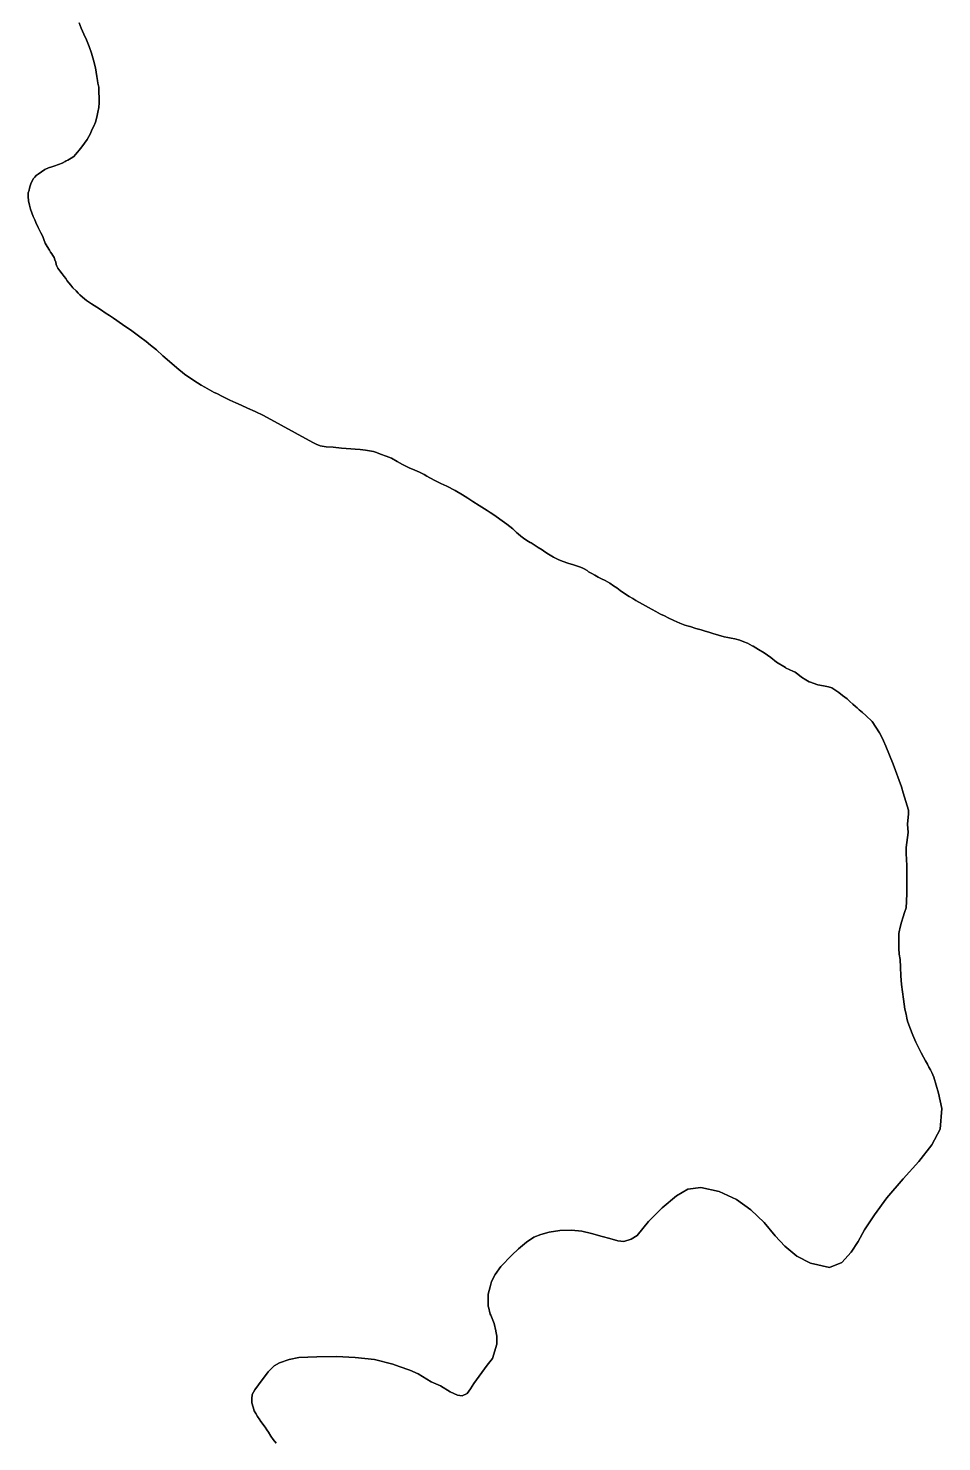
# Model space of a CAD drawing. Header units: inches. Extents: x 11258954 to 11313122, y 3645444 to 3695200.
# Drawn here: x 11282471 to 11284882, y 3671668 to 3675400 of the extents above; entities that cross this region are included whole.
import ezdxf

# ---------------------------------------------------------------- set-up
doc = ezdxf.new("R2010")
doc.units = ezdxf.units.IN
doc.header["$MEASUREMENT"] = 0
doc.layers.add('AnnexationHistory', color=183, linetype='Continuous')

msp = doc.modelspace()

# ---------------------------------------------------------------- linework, layer by layer
at = {"layer": 'AnnexationHistory'}
for points in [[(11283125.1235, 3671663.4755, 0), (11283117.229, 3671673.736, 0), (11283111.229, 3671682.486, 0), (11283105.229, 3671692.736, 0), (11283100.229, 3671699.236, 0), (11283096.229, 3671706.486, 0), (11283090.229, 3671714.486, 0), (11283083.229, 3671723.986, 0), (11283082.229, 3671725.486, 0), (11283076.229, 3671734.736, 0), (11283071.5935, 3671742.349, 0), (11283067.6375, 3671749.0245, 0), (11283064.423, 3671758.915, 0), (11283061.229, 3671770.236, 0), (11283061.229, 3671780.986, 0), (11283062.074, 3671792.665, 0), (11283068.75, 3671804.533, 0), (11283079.0705, 3671818.199, 0), (11283104.3955, 3671852.322, 0), (11283120.151, 3671868.0775, 0), (11283134.4745, 3671875.9555, 0), (11283159.5405, 3671884.5495, 0), (11283185.3225, 3671890.2785, 0), (11283232.5895, 3671891.711, 0), (11283284.1535, 3671893.1435, 0), (11283333.569, 3671890.2785, 0), (11283384.4165, 3671884.5495, 0), (11283433.116, 3671872.3745, 0), (11283450.304, 3671865.929, 0), (11283478.2345, 3671856.619, 0), (11283500.4355, 3671847.3085, 0), (11283534.8115, 3671825.8235, 0), (11283559.1615, 3671815.081, 0), (11283584.227, 3671799.3255, 0), (11283603.5635, 3671790.7315, 0), (11283616.4545, 3671788.583, 0), (11283629.3455, 3671795.0285, 0), (11283637.9395, 3671807.2035, 0), (11283647.25, 3671821.5265, 0), (11283682.342, 3671870.226, 0), (11283696.6655, 3671887.414, 0), (11283708.124, 3671925.371, 0), (11283708.124, 3671946.856, 0), (11283705.2595, 3671959.747, 0), (11283705.2595, 3671960.463, 0), (11283700.246, 3671979.7995, 0), (11283691.652, 3672002.0005, 0), (11283690.22, 3672004.8655, 0), (11283685.923, 3672023.4855, 0), (11283685.2065, 3672024.918, 0), (11283684.4905, 3672057.1455, 0), (11283690.22, 3672076.482, 0), (11283693.8005, 3672090.8055, 0), (11283703.111, 3672109.4255, 0), (11283718.1505, 3672130.1945, 0), (11283747.5135, 3672160.2735, 0), (11283764.7015, 3672176.7455, 0), (11283786.1865, 3672194.6495, 0), (11283805.523, 3672207.5405, 0), (11283824.143, 3672214.702, 0), (11283845.628, 3672221.1475, 0), (11283873.5585, 3672225.4445, 0), (11283905.07, 3672226.161, 0), (11283932.2845, 3672223.296, 0), (11283957.35, 3672217.567, 0), (11283985.2805, 3672209.689, 0), (11284006.0495, 3672203.9595, 0), (11284026.8185, 3672198.2305, 0), (11284043.29, 3672196.798, 0), (11284062.6265, 3672202.5275, 0), (11284077.666, 3672211.8375, 0), (11284107.745, 3672249.078, 0), (11284144.2695, 3672285.6025, 0), (11284181.5105, 3672317.114, 0), (11284211.5895, 3672334.302, 0), (11284245.9655, 3672338.599, 0), (11284294.6645, 3672328.5725, 0), (11284340.4995, 3672307.0875, 0), (11284377.74, 3672279.8735, 0), (11284413.5485, 3672246.9295, 0), (11284442.195, 3672211.1215, 0), (11284467.977, 3672183.907, 0), (11284499.4885, 3672158.125, 0), (11284535.2965, 3672139.5045, 0), (11284585.4285, 3672128.046, 0), (11284618.372, 3672140.937, 0), (11284642.722, 3672168.1515, 0), (11284661.342, 3672196.798, 0), (11284678.53, 3672226.877, 0), (11284704.312, 3672266.9825, 0), (11284737.256, 3672311.3845, 0), (11284780.226, 3672361.5165, 0), (11284821.7635, 3672407.351, 0), (11284856.1395, 3672451.7535, 0), (11284877.6245, 3672493.291, 0), (11284881.9215, 3672547.7195, 0), (11284873.3275, 3672587.825, 0), (11284861, 3672630.25, 0), (11284856, 3672642.25, 0), (11284852, 3672649.5, 0), (11284848, 3672657, 0), (11284844, 3672664.5, 0), (11284839, 3672673.5, 0), (11284834, 3672683, 0), (11284828, 3672694.5, 0), (11284822, 3672705, 0), (11284818, 3672714, 0), (11284814, 3672722.5, 0), (11284806, 3672741.5, 0), (11284798, 3672761.25, 0), (11284792, 3672778.25, 0), (11284790, 3672786.5, 0), (11284788, 3672796.5, 0), (11284785, 3672810, 0), (11284781, 3672836.5, 0), (11284778, 3672856, 0), (11284776, 3672875, 0), (11284774, 3672897.5, 0), (11284773, 3672921.25, 0), (11284772, 3672941.5, 0), (11284770, 3672955, 0), (11284769, 3672970.5, 0), (11284769, 3672989.25, 0), (11284769, 3673009.5, 0), (11284770, 3673014.5, 0), (11284772, 3673026, 0), (11284776, 3673040, 0), (11284780, 3673054, 0), (11284784, 3673065, 0), (11284788, 3673077.75, 0), (11284789, 3673094.5, 0), (11284790, 3673116.25, 0), (11284790, 3673144, 0), (11284790, 3673165, 0), (11284790, 3673186, 0), (11284789.765, 3673190.226, 0), (11284789, 3673204, 0), (11284788, 3673221.75, 0), (11284788, 3673236.75, 0), (11284793.117, 3673276.7775, 0), (11284792, 3673298, 0), (11284794, 3673325.5, 0), (11284794, 3673335.75, 0), (11284780.226, 3673381.338, 0), (11284776, 3673397.25, 0), (11284754, 3673456.5, 0), (11284734, 3673504, 0), (11284728, 3673518.75, 0), (11284727, 3673521, 0), (11284718, 3673539.5, 0), (11284698, 3673569.5, 0), (11284682, 3673585.25, 0), (11284673, 3673593.5, 0), (11284664, 3673600.5, 0), (11284659, 3673605.5, 0), (11284654, 3673609.5, 0), (11284647, 3673615.5, 0), (11284639, 3673622.75, 0), (11284632, 3673629, 0), (11284626, 3673633.5, 0), (11284620, 3673638.25, 0), (11284610, 3673645.75, 0), (11284600, 3673653, 0), (11284592, 3673658.25, 0), (11284583, 3673661, 0), (11284570, 3673663.5, 0), (11284555, 3673666.75, 0), (11284543, 3673670.5, 0), (11284536, 3673673, 0), (11284532, 3673674.25, 0), (11284523, 3673679.5, 0), (11284512, 3673687, 0), (11284502, 3673694.5, 0), (11284495, 3673699.75, 0), (11284489, 3673702.5, 0), (11284481, 3673706.25, 0), (11284470, 3673711.5, 0), (11284469.303, 3673711.928, 0), (11284446, 3673726.25, 0), (11284431, 3673738.5, 0), (11284413, 3673750.5, 0), (11284398, 3673760, 0), (11284384, 3673768, 0), (11284382, 3673769, 0), (11284369, 3673776.25, 0), (11284360, 3673780.25, 0), (11284349, 3673784, 0), (11284336, 3673787.5, 0), (11284326, 3673789.5, 0), (11284317, 3673791.5, 0), (11284308, 3673793.5, 0), (11284293, 3673797.25, 0), (11284278, 3673801.75, 0), (11284267, 3673805.25, 0), (11284258, 3673808, 0), (11284247, 3673811.5, 0), (11284233, 3673815.5, 0), (11284218, 3673820, 0), (11284217, 3673820.25, 0), (11284204, 3673824, 0), (11284191, 3673829, 0), (11284175, 3673836, 0), (11284160, 3673843.25, 0), (11284150, 3673848.5, 0), (11284140, 3673853, 0), (11284127, 3673860, 0), (11284108, 3673870.5, 0), (11284092, 3673879.5, 0), (11284075, 3673889.25, 0), (11284067, 3673894, 0), (11284057, 3673900, 0), (11284045, 3673907.75, 0), (11284033, 3673915.75, 0), (11284024, 3673922.25, 0), (11284016, 3673927.75, 0), (11284006, 3673934.5, 0), (11283994, 3673941.5, 0), (11283984, 3673946.5, 0), (11283975, 3673950.75, 0), (11283966, 3673955.5, 0), (11283958, 3673960.25, 0), (11283950, 3673964.75, 0), (11283946, 3673968.5, 0), (11283938, 3673973, 0), (11283933, 3673975, 0), (11283926, 3673978, 0), (11283910, 3673983.5, 0), (11283895, 3673988, 0), (11283883, 3673992, 0), (11283871, 3673996.5, 0), (11283857, 3674003.5, 0), (11283844, 3674011.25, 0), (11283834, 3674017.75, 0), (11283827, 3674022.75, 0), (11283817, 3674029.25, 0), (11283806, 3674036.25, 0), (11283798, 3674041.25, 0), (11283796, 3674042.25, 0), (11283787, 3674047.25, 0), (11283778, 3674053.25, 0), (11283771, 3674059, 0), (11283764, 3674064.75, 0), (11283760, 3674069, 0), (11283750, 3674078.25, 0), (11283734, 3674090.5, 0), (11283716, 3674104, 0), (11283702, 3674113.5, 0), (11283690, 3674121, 0), (11283682, 3674126.5, 0), (11283661, 3674139.75, 0), (11283644, 3674150.75, 0), (11283631, 3674159.25, 0), (11283617, 3674168.25, 0), (11283598, 3674179.5, 0), (11283576, 3674191, 0), (11283560, 3674198.25, 0), (11283546, 3674204.75, 0), (11283531, 3674212.75, 0), (11283523, 3674217.5, 0), (11283516, 3674221.75, 0), (11283511, 3674224.5, 0), (11283504, 3674228, 0), (11283491, 3674233, 0), (11283476, 3674239, 0), (11283459, 3674248, 0), (11283445, 3674256.5, 0), (11283430, 3674264.5, 0), (11283416, 3674270.5, 0), (11283401, 3674275.75, 0), (11283390, 3674280, 0), (11283382, 3674282.25, 0), (11283372, 3674284.5, 0), (11283361, 3674286.25, 0), (11283347, 3674288, 0), (11283334, 3674289, 0), (11283322, 3674289.5, 0), (11283298, 3674291.5, 0), (11283276, 3674293.5, 0), (11283257, 3674295, 0), (11283252, 3674295.25, 0), (11283247, 3674296.25, 0), (11283241, 3674297.75, 0), (11283231, 3674301.5, 0), (11283222, 3674306.25, 0), (11283092, 3674377.5, 0), (11283070, 3674387.75, 0), (11283050, 3674397, 0), (11283033, 3674405, 0), (11283019, 3674411.25, 0), (11283003, 3674418.25, 0), (11282984, 3674427.5, 0), (11282968.3335, 3674435.333, 0), (11282962, 3674438.5, 0), (11282937, 3674452, 0), (11282927.112, 3674458.052, 0), (11282908, 3674469.75, 0), (11282883, 3674487, 0), (11282863, 3674503.5, 0), (11282844, 3674520, 0), (11282826, 3674535.5, 0), (11282809, 3674550.5, 0), (11282794, 3674563, 0), (11282782, 3674572.75, 0), (11282765, 3674585, 0), (11282744, 3674600.75, 0), (11282720, 3674618, 0), (11282696, 3674634.5, 0), (11282685, 3674642, 0), (11282674, 3674648.75, 0), (11282664, 3674655.75, 0), (11282652, 3674663.25, 0), (11282638, 3674672.25, 0), (11282625, 3674681.5, 0), (11282614, 3674690, 0), (11282607, 3674696.5, 0), (11282603, 3674700.75, 0), (11282597, 3674707, 0), (11282589, 3674714.5, 0), (11282583, 3674722, 0), (11282578, 3674727.75, 0), (11282574, 3674733.25, 0), (11282570, 3674739, 0), (11282566, 3674744.75, 0), (11282560, 3674752, 0), (11282554, 3674759.5, 0), (11282549, 3674766.25, 0), (11282546, 3674771.75, 0), (11282545, 3674776.25, 0), (11282544, 3674782, 0), (11282541, 3674788.5, 0), (11282539, 3674794.5, 0), (11282536, 3674799.75, 0), (11282533, 3674804.5, 0), (11282530, 3674809.25, 0), (11282527, 3674814, 0), (11282521, 3674823.5, 0), (11282516, 3674833, 0), (11282512, 3674842.5, 0), (11282509, 3674850.25, 0), (11282504, 3674859.75, 0), (11282497.4475, 3674874.2585, 0), (11282497, 3674875.25, 0), (11282493, 3674882.75, 0), (11282488, 3674894, 0), (11282484, 3674903.25, 0), (11282480, 3674912.5, 0), (11282477, 3674922.5, 0), (11282474, 3674933.25, 0), (11282472, 3674944.5, 0), (11282471, 3674955.5, 0), (11282471, 3674965.5, 0), (11282473, 3674972.5, 0), (11282474, 3674977.5, 0), (11282476, 3674984.25, 0), (11282479, 3674991.5, 0), (11282482, 3674998.25, 0), (11282484, 3675002.75, 0), (11282488, 3675007, 0), (11282492, 3675011, 0), (11282497, 3675014.75, 0), (11282506, 3675021.25, 0), (11282515, 3675026.75, 0), (11282524, 3675031.25, 0), (11282533, 3675034.5, 0), (11282541, 3675037, 0), (11282551, 3675040.5, 0), (11282560, 3675044.25, 0), (11282568, 3675048, 0), (11282571, 3675049.75, 0), (11282575, 3675052, 0), (11282580, 3675054.25, 0), (11282584, 3675057, 0), (11282591, 3675061.75, 0), (11282596, 3675067, 0), (11282601, 3675072.5, 0), (11282605, 3675078, 0), (11282612, 3675087, 0), (11282619, 3675096.5, 0), (11282626, 3675106, 0), (11282631, 3675114.5, 0), (11282635, 3675122, 0), (11282639, 3675131.5, 0), (11282644, 3675141.5, 0), (11282648, 3675152, 0), (11282652, 3675165.25, 0), (11282655, 3675178.25, 0), (11282657, 3675191, 0), (11282658, 3675203.5, 0), (11282658, 3675216.75, 0), (11282657, 3675231, 0), (11282657, 3675244.5, 0), (11282655, 3675254.75, 0), (11282654, 3675262.5, 0), (11282652, 3675272.75, 0), (11282650, 3675284, 0), (11282648, 3675295.5, 0), (11282643, 3675315.5, 0), (11282638, 3675334, 0), (11282632, 3675351.5, 0), (11282625, 3675369.5, 0), (11282618, 3675384.5, 0), (11282611, 3675400, 0), (11282605, 3675414.5, 0)], [(11282605, 3675414.5, 0), (11282611, 3675400, 0), (11282618, 3675384.5, 0), (11282625, 3675369.5, 0), (11282632, 3675351.5, 0), (11282638, 3675334, 0), (11282643, 3675315.5, 0), (11282648, 3675295.5, 0), (11282650, 3675284, 0), (11282652, 3675272.75, 0), (11282654, 3675262.5, 0), (11282655, 3675254.75, 0), (11282657, 3675244.5, 0), (11282657, 3675231, 0), (11282658, 3675216.75, 0), (11282658, 3675203.5, 0), (11282657, 3675191, 0), (11282655, 3675178.25, 0), (11282652, 3675165.25, 0), (11282648, 3675152, 0), (11282644, 3675141.5, 0), (11282639, 3675131.5, 0), (11282635, 3675122, 0), (11282631, 3675114.5, 0), (11282626, 3675106, 0), (11282619, 3675096.5, 0), (11282612, 3675087, 0), (11282605, 3675078, 0), (11282601, 3675072.5, 0), (11282596, 3675067, 0), (11282591, 3675061.75, 0), (11282584, 3675057, 0), (11282580, 3675054.25, 0), (11282575, 3675052, 0), (11282571, 3675049.75, 0), (11282568, 3675048, 0), (11282560, 3675044.25, 0), (11282551, 3675040.5, 0), (11282541, 3675037, 0), (11282533, 3675034.5, 0), (11282524, 3675031.25, 0), (11282515, 3675026.75, 0), (11282506, 3675021.25, 0), (11282497, 3675014.75, 0), (11282492, 3675011, 0), (11282488, 3675007, 0), (11282484, 3675002.75, 0), (11282482, 3674998.25, 0), (11282479, 3674991.5, 0), (11282476, 3674984.25, 0), (11282474, 3674977.5, 0), (11282473, 3674972.5, 0), (11282471, 3674965.5, 0), (11282471, 3674955.5, 0), (11282472, 3674944.5, 0), (11282474, 3674933.25, 0), (11282477, 3674922.5, 0), (11282480, 3674912.5, 0), (11282484, 3674903.25, 0), (11282488, 3674894, 0), (11282493, 3674882.75, 0), (11282497, 3674875.25, 0), (11282497.4475, 3674874.2585, 0), (11282504, 3674859.75, 0), (11282509, 3674850.25, 0), (11282512, 3674842.5, 0), (11282516, 3674833, 0), (11282521, 3674823.5, 0), (11282527, 3674814, 0), (11282530, 3674809.25, 0), (11282533, 3674804.5, 0), (11282536, 3674799.75, 0), (11282539, 3674794.5, 0), (11282541, 3674788.5, 0), (11282544, 3674782, 0), (11282545, 3674776.25, 0), (11282546, 3674771.75, 0), (11282549, 3674766.25, 0), (11282554, 3674759.5, 0), (11282560, 3674752, 0), (11282566, 3674744.75, 0), (11282570, 3674739, 0), (11282574, 3674733.25, 0), (11282578, 3674727.75, 0), (11282583, 3674722, 0), (11282589, 3674714.5, 0), (11282597, 3674707, 0), (11282603, 3674700.75, 0), (11282607, 3674696.5, 0), (11282614, 3674690, 0), (11282625, 3674681.5, 0), (11282638, 3674672.25, 0), (11282652, 3674663.25, 0), (11282664, 3674655.75, 0), (11282674, 3674648.75, 0), (11282685, 3674642, 0), (11282696, 3674634.5, 0), (11282720, 3674618, 0), (11282744, 3674600.75, 0), (11282765, 3674585, 0), (11282782, 3674572.75, 0), (11282794, 3674563, 0), (11282809, 3674550.5, 0), (11282826, 3674535.5, 0), (11282844, 3674520, 0), (11282863, 3674503.5, 0), (11282883, 3674487, 0), (11282908, 3674469.75, 0), (11282927.112, 3674458.052, 0), (11282937, 3674452, 0), (11282962, 3674438.5, 0), (11282968.3335, 3674435.333, 0), (11282984, 3674427.5, 0), (11283003, 3674418.25, 0), (11283019, 3674411.25, 0), (11283033, 3674405, 0), (11283050, 3674397, 0), (11283070, 3674387.75, 0), (11283092, 3674377.5, 0), (11283222, 3674306.25, 0), (11283231, 3674301.5, 0), (11283241, 3674297.75, 0), (11283247, 3674296.25, 0), (11283252, 3674295.25, 0), (11283257, 3674295, 0), (11283276, 3674293.5, 0), (11283298, 3674291.5, 0), (11283322, 3674289.5, 0), (11283334, 3674289, 0), (11283347, 3674288, 0), (11283361, 3674286.25, 0), (11283372, 3674284.5, 0), (11283382, 3674282.25, 0), (11283390, 3674280, 0), (11283401, 3674275.75, 0), (11283416, 3674270.5, 0), (11283430, 3674264.5, 0), (11283445, 3674256.5, 0), (11283459, 3674248, 0), (11283476, 3674239, 0), (11283491, 3674233, 0), (11283504, 3674228, 0), (11283511, 3674224.5, 0), (11283516, 3674221.75, 0), (11283523, 3674217.5, 0), (11283531, 3674212.75, 0), (11283546, 3674204.75, 0), (11283560, 3674198.25, 0), (11283576, 3674191, 0), (11283598, 3674179.5, 0), (11283617, 3674168.25, 0), (11283631, 3674159.25, 0), (11283644, 3674150.75, 0), (11283661, 3674139.75, 0), (11283682, 3674126.5, 0), (11283690, 3674121, 0), (11283702, 3674113.5, 0), (11283716, 3674104, 0), (11283734, 3674090.5, 0), (11283750, 3674078.25, 0), (11283760, 3674069, 0), (11283764, 3674064.75, 0), (11283771, 3674059, 0), (11283778, 3674053.25, 0), (11283787, 3674047.25, 0), (11283796, 3674042.25, 0), (11283798, 3674041.25, 0), (11283806, 3674036.25, 0), (11283817, 3674029.25, 0), (11283827, 3674022.75, 0), (11283834, 3674017.75, 0), (11283844, 3674011.25, 0), (11283857, 3674003.5, 0), (11283871, 3673996.5, 0), (11283883, 3673992, 0), (11283895, 3673988, 0), (11283910, 3673983.5, 0), (11283926, 3673978, 0), (11283933, 3673975, 0), (11283938, 3673973, 0), (11283946, 3673968.5, 0), (11283950, 3673964.75, 0), (11283958, 3673960.25, 0), (11283966, 3673955.5, 0), (11283975, 3673950.75, 0), (11283984, 3673946.5, 0), (11283994, 3673941.5, 0), (11284006, 3673934.5, 0), (11284016, 3673927.75, 0), (11284024, 3673922.25, 0), (11284033, 3673915.75, 0), (11284045, 3673907.75, 0), (11284057, 3673900, 0), (11284067, 3673894, 0), (11284075, 3673889.25, 0), (11284092, 3673879.5, 0), (11284108, 3673870.5, 0), (11284127, 3673860, 0), (11284140, 3673853, 0), (11284150, 3673848.5, 0), (11284160, 3673843.25, 0), (11284175, 3673836, 0), (11284191, 3673829, 0), (11284204, 3673824, 0), (11284217, 3673820.25, 0), (11284218, 3673820, 0), (11284233, 3673815.5, 0), (11284247, 3673811.5, 0), (11284258, 3673808, 0), (11284267, 3673805.25, 0), (11284278, 3673801.75, 0), (11284293, 3673797.25, 0), (11284308, 3673793.5, 0), (11284317, 3673791.5, 0), (11284326, 3673789.5, 0), (11284336, 3673787.5, 0), (11284349, 3673784, 0), (11284360, 3673780.25, 0), (11284369, 3673776.25, 0), (11284382, 3673769, 0), (11284384, 3673768, 0), (11284398, 3673760, 0), (11284413, 3673750.5, 0), (11284431, 3673738.5, 0), (11284446, 3673726.25, 0), (11284469.303, 3673711.928, 0), (11284470, 3673711.5, 0), (11284481, 3673706.25, 0), (11284489, 3673702.5, 0), (11284495, 3673699.75, 0), (11284502, 3673694.5, 0), (11284512, 3673687, 0), (11284523, 3673679.5, 0), (11284532, 3673674.25, 0), (11284536, 3673673, 0), (11284543, 3673670.5, 0), (11284555, 3673666.75, 0), (11284570, 3673663.5, 0), (11284583, 3673661, 0), (11284592, 3673658.25, 0), (11284600, 3673653, 0), (11284610, 3673645.75, 0), (11284620, 3673638.25, 0), (11284626, 3673633.5, 0), (11284632, 3673629, 0), (11284639, 3673622.75, 0), (11284647, 3673615.5, 0), (11284654, 3673609.5, 0), (11284659, 3673605.5, 0), (11284664, 3673600.5, 0), (11284673, 3673593.5, 0), (11284682, 3673585.25, 0), (11284698, 3673569.5, 0), (11284718, 3673539.5, 0), (11284727, 3673521, 0), (11284728, 3673518.75, 0), (11284734, 3673504, 0), (11284754, 3673456.5, 0), (11284776, 3673397.25, 0), (11284780.226, 3673381.338, 0), (11284794, 3673335.75, 0), (11284794, 3673325.5, 0), (11284792, 3673298, 0), (11284793.117, 3673276.7775, 0), (11284788, 3673236.75, 0), (11284788, 3673221.75, 0), (11284789, 3673204, 0), (11284789.765, 3673190.226, 0), (11284790, 3673186, 0), (11284790, 3673165, 0), (11284790, 3673144, 0), (11284790, 3673116.25, 0), (11284789, 3673094.5, 0), (11284788, 3673077.75, 0), (11284784, 3673065, 0), (11284780, 3673054, 0), (11284776, 3673040, 0), (11284772, 3673026, 0), (11284770, 3673014.5, 0), (11284769, 3673009.5, 0), (11284769, 3672989.25, 0), (11284769, 3672970.5, 0), (11284770, 3672955, 0), (11284772, 3672941.5, 0), (11284773, 3672921.25, 0), (11284774, 3672897.5, 0), (11284776, 3672875, 0), (11284778, 3672856, 0), (11284781, 3672836.5, 0), (11284785, 3672810, 0), (11284788, 3672796.5, 0), (11284790, 3672786.5, 0), (11284792, 3672778.25, 0), (11284798, 3672761.25, 0), (11284806, 3672741.5, 0), (11284814, 3672722.5, 0), (11284818, 3672714, 0), (11284822, 3672705, 0), (11284828, 3672694.5, 0), (11284834, 3672683, 0), (11284839, 3672673.5, 0), (11284844, 3672664.5, 0), (11284848, 3672657, 0), (11284852, 3672649.5, 0), (11284856, 3672642.25, 0), (11284861, 3672630.25, 0), (11284873.3275, 3672587.825, 0), (11284881.9215, 3672547.7195, 0), (11284877.6245, 3672493.291, 0), (11284856.1395, 3672451.7535, 0), (11284821.7635, 3672407.351, 0), (11284780.226, 3672361.5165, 0), (11284737.256, 3672311.3845, 0), (11284704.312, 3672266.9825, 0), (11284678.53, 3672226.877, 0), (11284661.342, 3672196.798, 0), (11284642.722, 3672168.1515, 0), (11284618.372, 3672140.937, 0), (11284585.4285, 3672128.046, 0), (11284535.2965, 3672139.5045, 0), (11284499.4885, 3672158.125, 0), (11284467.977, 3672183.907, 0), (11284442.195, 3672211.1215, 0), (11284413.5485, 3672246.9295, 0), (11284377.74, 3672279.8735, 0), (11284340.4995, 3672307.0875, 0), (11284294.6645, 3672328.5725, 0), (11284245.9655, 3672338.599, 0), (11284211.5895, 3672334.302, 0), (11284181.5105, 3672317.114, 0), (11284144.2695, 3672285.6025, 0), (11284107.745, 3672249.078, 0), (11284077.666, 3672211.8375, 0), (11284062.6265, 3672202.5275, 0), (11284043.29, 3672196.798, 0), (11284026.8185, 3672198.2305, 0), (11284006.0495, 3672203.9595, 0), (11283985.2805, 3672209.689, 0), (11283957.35, 3672217.567, 0), (11283932.2845, 3672223.296, 0), (11283905.07, 3672226.161, 0), (11283873.5585, 3672225.4445, 0), (11283845.628, 3672221.1475, 0), (11283824.143, 3672214.702, 0), (11283805.523, 3672207.5405, 0), (11283786.1865, 3672194.6495, 0), (11283764.7015, 3672176.7455, 0), (11283747.5135, 3672160.2735, 0), (11283718.1505, 3672130.1945, 0), (11283703.111, 3672109.4255, 0), (11283693.8005, 3672090.8055, 0), (11283690.22, 3672076.482, 0), (11283684.4905, 3672057.1455, 0), (11283685.2065, 3672024.918, 0), (11283685.923, 3672023.4855, 0), (11283690.22, 3672004.8655, 0), (11283691.652, 3672002.0005, 0), (11283700.246, 3671979.7995, 0), (11283705.2595, 3671960.463, 0), (11283705.2595, 3671959.747, 0), (11283708.124, 3671946.856, 0), (11283708.124, 3671925.371, 0), (11283696.6655, 3671887.414, 0), (11283682.342, 3671870.226, 0), (11283647.25, 3671821.5265, 0), (11283637.9395, 3671807.2035, 0), (11283629.3455, 3671795.0285, 0), (11283616.4545, 3671788.583, 0), (11283603.5635, 3671790.7315, 0), (11283584.227, 3671799.3255, 0), (11283559.1615, 3671815.081, 0), (11283534.8115, 3671825.8235, 0), (11283500.4355, 3671847.3085, 0), (11283478.2345, 3671856.619, 0), (11283450.304, 3671865.929, 0), (11283433.116, 3671872.3745, 0), (11283384.4165, 3671884.5495, 0), (11283333.569, 3671890.2785, 0), (11283284.1535, 3671893.1435, 0), (11283232.5895, 3671891.711, 0), (11283185.3225, 3671890.2785, 0), (11283159.5405, 3671884.5495, 0), (11283134.4745, 3671875.9555, 0), (11283120.151, 3671868.0775, 0), (11283104.3955, 3671852.322, 0), (11283079.0705, 3671818.199, 0), (11283068.75, 3671804.533, 0), (11283062.074, 3671792.665, 0), (11283061.229, 3671780.986, 0), (11283061.229, 3671770.236, 0), (11283064.423, 3671758.915, 0), (11283067.6375, 3671749.0245, 0), (11283071.5935, 3671742.349, 0), (11283076.229, 3671734.736, 0), (11283082.229, 3671725.486, 0), (11283083.229, 3671723.986, 0), (11283090.229, 3671714.486, 0), (11283096.229, 3671706.486, 0), (11283100.229, 3671699.236, 0), (11283105.229, 3671692.736, 0), (11283111.229, 3671682.486, 0), (11283117.229, 3671673.736, 0), (11283125.1235, 3671663.4755, 0)]]:
    msp.add_polyline3d(points, dxfattribs=at)

doc.saveas('drawing.dxf')
